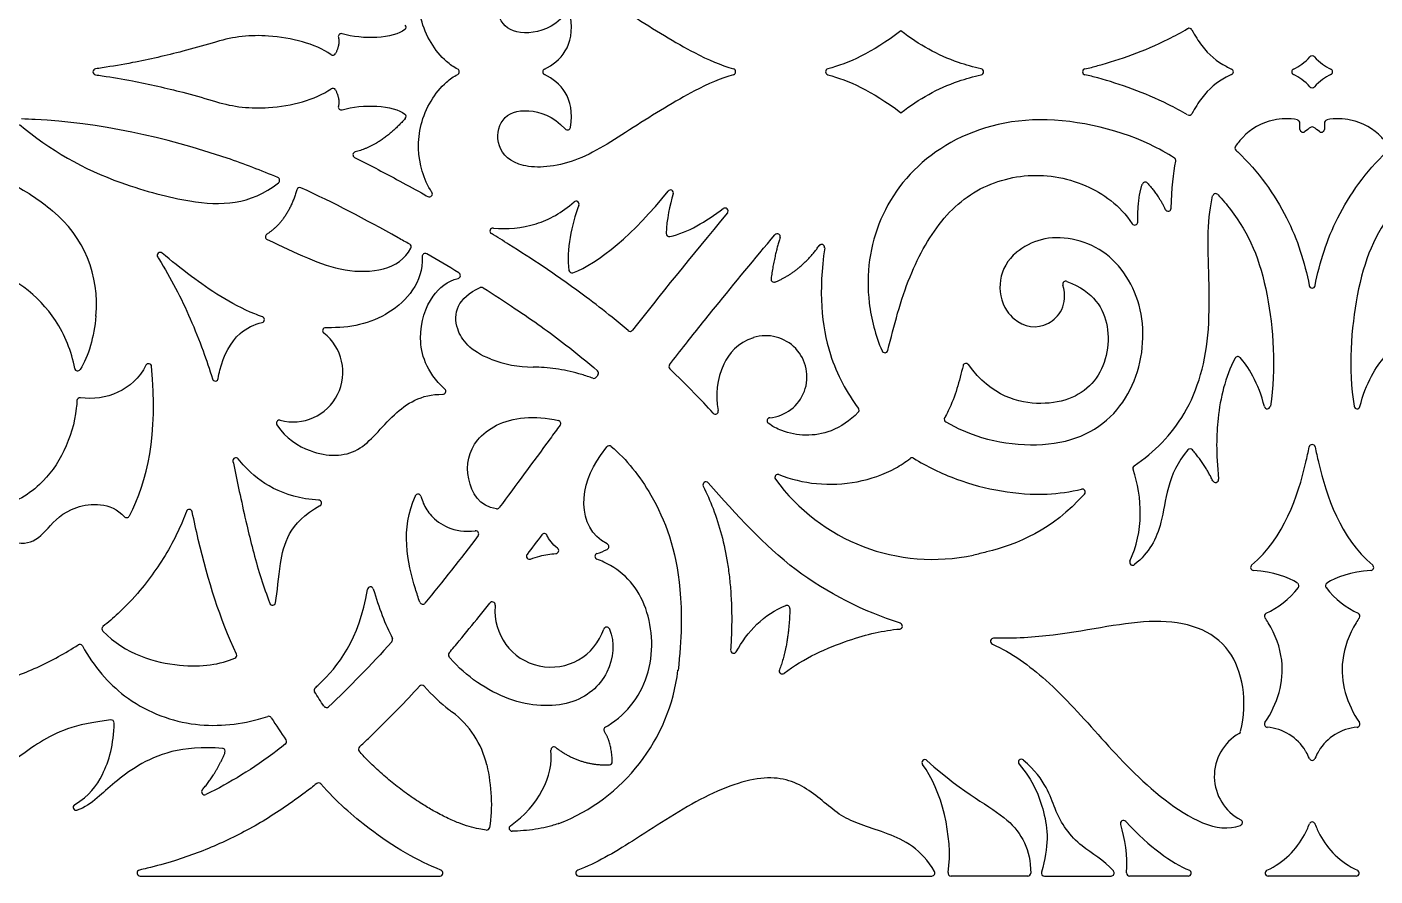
# Model space of a CAD drawing. Header units: millimetres. Extents: x -254 to 403, y -359 to 324.
# Drawn here: x -106 to 5.2, y -66.3 to 3.7 of the extents above; entities that cross this region are included whole.
import ezdxf

# ---------------------------------------------------------------- set-up
doc = ezdxf.new("R2010")
doc.units = ezdxf.units.MM
doc.header["$MEASUREMENT"] = 0
doc.layers.add('Layer 03', color=5, linetype='Continuous')

msp = doc.modelspace()

# ---------------------------------------------------------------- linework, layer by layer
at = {"layer": 'Layer 03'}
for p, q in [((-58.69, -31.64), (-58.16, -30.93)), ((-96.65, -66.31), (-71.92, -66.31)), ((-60.47, -66.31), (-31.36, -66.31)), ((-23.46, -66.31), (-29.77, -66.31)), ((-22.08, -66.31), (-16.58, -66.31)), ((-10.22, -66.31), (-15.05, -66.31)), ((0, -66.31), (-3.63, -66.31)), ((3.63, -66.31), (0, -66.31))]:
    msp.add_line(p, q, dxfattribs=at)
for centre, radius, start, end in [((-74.97, 3.69), 0.249, 309.0242, 41.8065), ((-10.14, 3.34), 0.249, 27.2069, 120.2212), ((-86.94, -8.78), 11.76, 85.7266, 106.902), ((-80.06, 2.9), 0.249, 72.7656, 193.1575), ((-80.76, 1.61), 0.249, 235.2795, 332.827), ((0, 1.06), 0.249, 42.8075, 137.1925), ((-100.29, 0), 0.249, 98.0399, 261.9601), ((-70.58, 0), 0.249, 298.4647, 61.5353), ((-63.2, 0), 0.249, 116.7258, 243.2742), ((-47.79, 0), 0.249, 286.3392, 73.6608), ((-39.87, 0), 0.249, 105.1375, 254.8625), ((-27.35, 0), 0.249, 283.0328, 76.9672), ((-18.68, 0), 0.249, 103.0943, 256.9057), ((-6.75, 0), 0.249, 293.951, 66.049), ((-1.44, 0), 0.249, 115.4975, 244.5025), ((1.44, 0), 0.249, 295.4975, 64.5025), ((-80.76, -1.61), 0.249, 27.173, 124.7205), ((0, -1.06), 0.249, 222.8075, 317.1925), ((-86.94, 8.78), 11.76, 253.098, 274.2734), ((-80.06, -2.9), 0.249, 166.8425, 287.2344), ((-89.28, 16.16), 26.83, 229.815, 250.4954), ((-74.97, -3.69), 0.249, 318.1935, 50.9758), ((-10.14, -3.34), 0.249, 239.7788, 332.7931), ((-1.26, -4.22), 0.249, 357.9129, 76.2955), ((1.26, -4.22), 0.249, 103.7045, 182.0871), ((-61.41, -4.54), 0.249, 223.1138, 351.1119), ((-0.76, -4.74), 0.249, 182.6189, 310.3845), ((0, -4.79), 0.249, 55.8984, 124.1016), ((0.76, -4.74), 0.249, 229.6155, 357.3811), ((-78.85, -6.84), 0.249, 103.304, 243.5286), ((-6.12, -6.28), 0.249, 143.546, 227.1877), ((-11.49, -7.32), 0.249, 348.7206, 57.313), ((-85.39, -8.95), 0.249, 308.3077, 67.1254), ((-83.49, -9.79), 0.249, 65.469, 164.1202), ((-72.8, -10.07), 0.249, 240.741, 33.835), ((-52.92, -9.99), 0.249, 342.5409, 141.6594), ((-13.77, -9.34), 0.249, 42.0839, 160.5115), ((-60.7, -10.91), 0.249, 339.0839, 132.0303), ((-7.96, -10.29), 0.249, 42.5133, 166.5052), ((-110.18, -19.14), 9.94, 354.2625, 50.5592), ((-48.41, -11.48), 0.249, 320.1485, 126.7755), ((-11.88, -11.24), 0.249, 204.708, 358.5926), ((-67.55, -13.13), 0.249, 83.2006, 238.6794), ((-53.02, -13.34), 0.249, 178.1801, 282.4724), ((-14.63, -12.39), 0.249, 213.3447, 0.6555), ((-86.07, -13.6), 0.249, 122.5797, 245.6154), ((-74.54, -14.43), 0.249, 332.1904, 60.5693), ((-44.11, -13.6), 0.249, 342.3469, 140.0113), ((-40.45, -14.48), 0.249, 351.8474, 144.397), ((-94.99, -15.14), 0.249, 50.0964, 212.1245), ((-73.14, -15.23), 0.249, 60.0752, 182.2189), ((-22.1, -17.74), 3.65, 128.914, 213.098), ((-70.49, -16.79), 0.249, 284.736, 58.9365), ((-61.04, -16.34), 0.249, 187.6553, 289.5488), ((-68.5, -18.02), 0.249, 57.8744, 114.1046), ((-44.37, -17.1), 0.249, 172.1242, 292.5289), ((-20.31, -17.51), 0.249, 68.974, 195.9848), ((0, -17.58), 0.249, 191.0259, 348.9741), ((-86.65, -20.42), 0.249, 284.3106, 70.8605), ((-81.35, -21.35), 0.249, 88.9941, 232.0152), ((-84.03, -24.77), 4.1, 254.8834, 52.0152), ((-56.24, -21.15), 0.249, 229.4608, 321.9667), ((-45.05, -25.15), 3.39, 275.4249, 107.5214), ((-35.24, -22.91), 0.249, 203.434, 344.8299), ((-101.8, -24.41), 0.249, 190.9052, 326.881), ((-95.95, -24.31), 0.249, 5.2242, 153.3796), ((-64.2, -14.52), 9.83, 248.9095, 269.7163), ((-52.79, -24.3), 0.249, 142.0251, 225.8968), ((-28.55, -24.29), 0.249, 36.4823, 166.6074), ((-6.13, -23.73), 0.249, 44.9421, 151.9859), ((-90.45, -25.25), 0.249, 196.9795, 351.7275), ((-59.23, -25.03), 0.249, 249.6006, 322.7518), ((-59.09, -24.84), 0.249, 322.7159, 49.2653), ((-71.69, -26.34), 0.249, 269.098, 46.9064), ((-101.61, -27.12), 0.249, 82.5173, 177.0165), ((-37.61, -27.9), 0.249, 316.4242, 37.2631), ((-3.7, -27.54), 0.249, 193.4824, 350.9644), ((3.7, -27.54), 0.249, 189.0356, 346.5176), ((-85.16, -28.97), 0.249, 74.8834, 212.8091), ((-62.21, -28.99), 0.249, 323.3595, 77.3233), ((-49.22, -27.97), 0.249, 222.812, 11.9448), ((-44.7, -28.77), 0.249, 95.4249, 232.8886), ((-30.09, -28.65), 0.249, 150.9948, 240.0091), ((-57.96, -31.08), 0.249, 50.1653, 143.4583), ((-10.06, -31.33), 0.249, 40.3295, 139.2005), ((0, -30.98), 0.249, 11.0992, 168.9008), ((-88.75, -32.07), 0.249, 37.8414, 192.1075), ((-33, -32.07), 0.249, 57.9609, 127.6514), ((-44.06, -33.44), 0.249, 68.5589, 215.8579), ((-14.54, -32.69), 0.249, 123.5984, 199.5514), ((-49.99, -34.06), 0.249, 41.6223, 206.3116), ((-31.3, -24.21), 15.99, 215.8579, 282.1479), ((-18.96, -34.65), 0.249, 318.1805, 103.974), ((-7.97, -33.61), 0.249, 205.383, 5.664), ((-81.94, -35.56), 0.249, 298.5472, 86.7926), ((-73.73, -35.06), 0.249, 15.3446, 155.9507), ((-97.76, -36.51), 0.249, 223.1371, 332.8651), ((-92.6, -36.33), 0.249, 12.1532, 159.5595), ((-67.23, -35.78), 0.249, 263.9444, 323.2901), ((-68.98, -38.09), 0.249, 322.824, 96.5149), ((-63.32, -38.32), 0.249, 23.1063, 143.3229), ((-64.54, -39.94), 0.249, 143.0461, 291.2918), ((-62.38, -39.47), 0.249, 274.1365, 53.2265), ((-58.9, -39.95), 0.249, 107.4325, 249.9388), ((-58.24, -39.15), 0.249, 296.5934, 62.5698), ((-14.8, -40.44), 0.249, 155.0946, 310.5253), ((-4.83, -40.87), 0.249, 130.9017, 265.0618), ((4.83, -40.87), 0.249, 274.9382, 49.0983), ((-1.34, -42.38), 0.249, 322.1454, 54.7369), ((1.34, -42.38), 0.249, 125.2631, 217.8546), ((-77.66, -42.71), 0.249, 16.2629, 170.8507), ((-85.72, -43.73), 0.249, 200.6021, 350.5017), ((-73.35, -43.65), 0.249, 199.2939, 320.4231), ((-67.62, -43.95), 0.249, 353.8543, 141.786), ((-62.78, -44.47), 4.61, 174.8062, 341.322), ((-62.78, -44.47), 4.61, 173.8543, 174.8062), ((-43.32, -44.24), 0.249, 358.5529, 110.5868), ((-34.04, -45.7), 0.249, 274.8584, 72.4738), ((-3.69, -44.87), 0.249, 114.5269, 215.6241), ((3.69, -44.87), 0.249, 324.3759, 65.4731), ((-99.55, -45.93), 0.249, 129.1229, 224.5195), ((-58.18, -46.03), 0.249, 22.7973, 161.322), ((-101.63, -47.45), 0.249, 28.8842, 123.1603), ((-76.08, -46.82), 0.249, 318.1674, 26.4536), ((-47.71, -47.69), 0.249, 175.9883, 330.8387), ((-26.27, -46.95), 0.249, 88.8664, 245.4531), ((-88.93, -48.12), 0.249, 293.4524, 24.7345), ((-70.98, -48.07), 0.249, 139.4893, 219.8955), ((-67.76, -47.45), 15.58, 291.1811, 353.0097), ((-43.7, -49.4), 0.249, 158.7897, 308.2785), ((-82.06, -50.99), 0.249, 131.7207, 212.5171), ((-73.42, -50.82), 0.249, 41.5587, 137.4881), ((-86.05, -53.38), 0.249, 32.3575, 108.8598), ((-81.28, -52.17), 0.249, 214.412, 313.0362), ((-75.49, -58.88), 7.62, 13.1199, 53.0446), ((-99.04, -53.68), 0.249, 358.8125, 96.21), ((-58.16, -54.24), 0.249, 119.6919, 214.9437), ((-6.14, -54.35), 0.249, 299.5927, 346.7202), ((-3.69, -53.8), 0.249, 146.4327, 265.6191), ((-4.02, -58.08), 4.05, 30.7762, 85.6191), ((4.02, -58.08), 4.05, 94.3809, 149.2238), ((3.69, -53.8), 0.249, 274.3809, 33.5673), ((-84.82, -55.23), 0.249, 308.3222, 35.0578), ((-4.02, -58.08), 4.05, 119.5927, 242.5066), ((-89.88, -56.03), 0.249, 337.2183, 85.0048), ((-78.4, -55.85), 0.249, 132.712, 222.2604), ((-62.52, -55.91), 0.249, 52.3588, 186.3249), ((-23.98, -56.92), 0.249, 48, 220.5796), ((0, -56.52), 0.249, 203.391, 336.609), ((-57.96, -56.89), 0.249, 271.8587, 2.385), ((-31.93, -56.96), 0.249, 47.9306, 216.9441), ((-81.94, -58.88), 0.249, 42.0178, 128.3239), ((-91.33, -59.36), 0.249, 138.1021, 295.4107), ((-101.92, -60.64), 0.249, 121.7195, 287.9712), ((-65.97, -62.36), 0.249, 124.6241, 271.3943), ((-15.56, -61.98), 0.249, 43.2003, 197.6835), ((-6, -61.9), 0.249, 290.895, 62.5066), ((0, -62.1), 0.249, 20.5902, 159.4098), ((-68.07, -62.27), 0.249, 262.7809, 351.1389), ((-96.65, -66.06), 0.249, 102.6795, 270), ((-71.92, -66.06), 0.249, 270, 68.853), ((-60.47, -66.06), 0.249, 110.6197, 270), ((-31.36, -66.06), 0.249, 270, 29.0132), ((-29.77, -66.06), 0.249, 172.2293, 270), ((-23.46, -66.06), 0.249, 270, 0.4734), ((-22.08, -66.06), 0.249, 163.6095, 270), ((-16.58, -66.06), 0.249, 270, 41.4806), ((-15.05, -66.06), 0.249, 175.1795, 270), ((-10.22, -66.06), 0.249, 270, 67.0795), ((-3.63, -66.06), 0.249, 115.0285, 270), ((3.63, -66.06), 0.249, 270, 64.9715)]:
    msp.add_arc(centre, radius, start, end, dxfattribs=at)
for points, knots in [([(-70.46, 0.22), (-70.79, 0.39), (-72.11, 1.3), (-73.91, 4.31), (-73.67, 7.81), (-72.94, 9.41), (-72.59, 9.94)], [1305.251049, 1305.251049, 1305.251049, 1305.251049, 1306.666025, 1311.38008, 1316.094135, 1318.770805, 1318.770805, 1318.770805, 1318.770805]), ([(-61.59, 4.71), (-62.62, 3.61), (-64.91, 2.91), (-67.02, 3.69), (-67.4, 6.2), (-65.51, 8.09), (-60.82, 7.76), (-56.09, 4.63), (-51.22, 1.59), (-48.77, 0.55), (-47.72, 0.24)], [918.2689, 918.2689, 918.2689, 918.2689, 922.522601, 927.232541, 931.942482, 936.652423, 941.362364, 946.072304, 950.782245, 954.188106, 954.188106, 954.188106, 954.188106]), ([(-27.29, 0.24), (-27.94, 0.39), (-30.47, 1.11), (-32.37, 2.2), (-33.91, 3.37)], [237.801728, 237.801728, 237.801728, 237.801728, 240.095035, 247.073151, 247.073151, 247.073151, 247.073151]), ([(-18.74, 0.24), (-18.38, 0.32), (-16.19, 0.88), (-13.34, 1.89), (-10.8, 3.25), (-10.27, 3.56)], [388.142065, 388.142065, 388.142065, 388.142065, 389.481499, 396.459614, 398.322793, 398.322793, 398.322793, 398.322793]), ([(-9.92, 3.46), (-9.66, 2.96), (-8.82, 1.65), (-7.71, 0.74), (-6.8, 0.3), (-6.65, 0.23)], [398.728645, 398.728645, 398.728645, 398.728645, 400.485666, 404.226794, 404.984611, 404.984611, 404.984611, 404.984611]), ([(-90.36, 2.47), (-90.47, 2.44), (-91.39, 2.16), (-93.68, 1.52), (-96.71, 0.84), (-99.12, 0.42), (-100.14, 0.27), (-100.33, 0.25)], [1350.634242, 1350.634242, 1350.634242, 1350.634242, 1350.996735, 1353.522105, 1357.801828, 1360.331064, 1360.901359, 1360.901359, 1360.901359, 1360.901359]), ([(-100.33, -0.25), (-100.14, -0.27), (-99.12, -0.42), (-96.71, -0.84), (-93.68, -1.52), (-91.39, -2.16), (-90.47, -2.44), (-90.36, -2.47)], [1361.616596, 1361.616596, 1361.616596, 1361.616596, 1362.18689, 1364.716127, 1368.99585, 1371.52122, 1371.883713, 1371.883713, 1371.883713, 1371.883713]), ([(-72.59, -9.94), (-72.94, -9.41), (-73.67, -7.81), (-73.91, -4.31), (-72.11, -1.3), (-70.79, -0.39), (-70.46, -0.22)], [1403.74715, 1403.74715, 1403.74715, 1403.74715, 1406.42382, 1411.137875, 1415.85193, 1417.266906, 1417.266906, 1417.266906, 1417.266906]), ([(-47.72, -0.24), (-48.77, -0.55), (-51.22, -1.59), (-56.09, -4.63), (-60.82, -7.76), (-65.51, -8.09), (-67.4, -6.2), (-67.02, -3.69), (-64.91, -2.91), (-62.62, -3.61), (-61.59, -4.71)], [872.245176, 872.245176, 872.245176, 872.245176, 875.651038, 880.360978, 885.070919, 889.78086, 894.4908, 899.200741, 903.910681, 908.164382, 908.164382, 908.164382, 908.164382]), ([(-33.91, -3.37), (-32.37, -2.2), (-30.47, -1.11), (-27.94, -0.39), (-27.29, -0.24)], [227.85864, 227.85864, 227.85864, 227.85864, 234.836756, 237.130063, 237.130063, 237.130063, 237.130063]), ([(-10.27, -3.56), (-10.8, -3.25), (-13.34, -1.89), (-16.19, -0.88), (-18.38, -0.32), (-18.74, -0.24)], [377.290207, 377.290207, 377.290207, 377.290207, 379.153386, 386.131501, 387.470936, 387.470936, 387.470936, 387.470936]), ([(-6.65, -0.23), (-6.8, -0.3), (-7.71, -0.74), (-8.82, -1.65), (-9.66, -2.96), (-9.92, -3.46)], [370.628389, 370.628389, 370.628389, 370.628389, 371.386207, 375.127335, 376.884356, 376.884356, 376.884356, 376.884356]), ([(-85.3, -8.72), (-86.65, -8.15), (-92.88, -5.75), (-100.58, -4.1), (-106.05, -3.9), (-106.43, -3.89)], [446.511938, 446.511938, 446.511938, 446.511938, 450.497751, 464.421351, 465.451153, 465.451153, 465.451153, 465.451153]), ([(-11.35, -7.11), (-11.98, -6.71), (-15.38, -4.81), (-23.52, -3.07), (-31.63, -6.16), (-36.16, -11.95), (-36.99, -17.97), (-36.02, -21.74), (-35.47, -23.01)], [799.024245, 799.024245, 799.024245, 799.024245, 800.807845, 808.061565, 815.315286, 822.569006, 829.822726, 833.857492, 833.857492, 833.857492, 833.857492]), ([(-1.2, -3.97), (-1.92, -3.8), (-3.83, -3.97), (-5.25, -4.81), (-6.13, -5.87), (-6.32, -6.13)], [645.054084, 645.054084, 645.054084, 645.054084, 648.607462, 655.255675, 657.167025, 657.167025, 657.167025, 657.167025]), ([(6.32, -6.13), (6.13, -5.87), (5.25, -4.81), (3.83, -3.97), (1.92, -3.8), (1.2, -3.97)], [686.350432, 686.350432, 686.350432, 686.350432, 688.261783, 694.909995, 698.463373, 698.463373, 698.463373, 698.463373]), ([(-6.29, -6.46), (-6.24, -6.51), (-4.48, -8.15), (-1.79, -11.96), (-0.63, -15.67), (-0.24, -17.63)], [657.531981, 657.531981, 657.531981, 657.531981, 657.740435, 664.71855, 671.414139, 671.414139, 671.414139, 671.414139]), ([(0.24, -17.63), (0.63, -15.67), (1.79, -11.96), (4.48, -8.15), (6.24, -6.51), (6.29, -6.46)], [672.103318, 672.103318, 672.103318, 672.103318, 678.798904, 685.777023, 685.985476, 685.985476, 685.985476, 685.985476]), ([(-110.71, -7.72), (-109.58, -8.1), (-107.01, -9.19), (-104.94, -10.57), (-103.87, -11.46)], [484.202149, 484.202149, 484.202149, 484.202149, 486.216412, 489.026177, 489.026177, 489.026177, 489.026177]), ([(-78.96, -7.07), (-77.8, -7.65), (-75.95, -8.61), (-73.95, -9.71), (-73.09, -10.19), (-72.92, -10.29)], [1396.20041, 1396.20041, 1396.20041, 1396.20041, 1400.122485, 1402.468732, 1403.079151, 1403.079151, 1403.079151, 1403.079151]), ([(-35, -22.98), (-34.72, -21.96), (-33.93, -18.65), (-32.08, -14.05), (-28.71, -9.93), (-23.78, -8.17), (-18.88, -8.89), (-15.85, -10.99), (-14.84, -12.53)], [834.474448, 834.474448, 834.474448, 834.474448, 837.059881, 842.58976, 848.119639, 853.649518, 859.179397, 863.89508, 863.89508, 863.89508, 863.89508]), ([(-98.24, -9.13), (-96.14, -9.87), (-91.58, -11.1), (-87.59, -11), (-85.24, -9.15)], [475.788117, 475.788117, 475.788117, 475.788117, 481.781778, 490.633088, 490.633088, 490.633088, 490.633088]), ([(-74.41, -14.22), (-74.74, -14.04), (-77.78, -12.33), (-80.69, -10.79), (-83.39, -9.56)], [291.67073, 291.67073, 291.67073, 291.67073, 292.617495, 300.667806, 300.667806, 300.667806, 300.667806]), ([(-67.52, -12.88), (-66.39, -13.01), (-64.08, -12.81), (-61.86, -11.62), (-60.87, -10.73)], [432.102166, 432.102166, 432.102166, 432.102166, 435.966635, 439.480161, 439.480161, 439.480161, 439.480161]), ([(-14.68, -32.48), (-13.01, -31.38), (-9.99, -28.28), (-8.1, -21.58), (-8.78, -13.79), (-8.4, -11.05), (-8.21, -10.23)], [973.851748, 973.851748, 973.851748, 973.851748, 979.774396, 986.422609, 993.070822, 996.677593, 996.677593, 996.677593, 996.677593]), ([(-7.78, -10.12), (-7.4, -10.53), (-5.38, -12.95), (-3.51, -17.21), (-2.96, -24.48), (-3.45, -27.58)], [997.21861, 997.21861, 997.21861, 997.21861, 998.723711, 1005.977432, 1012.287366, 1012.287366, 1012.287366, 1012.287366]), ([(7.78, -10.12), (7.4, -10.53), (5.38, -12.95), (3.51, -17.21), (2.96, -24.48), (3.45, -27.58)], [997.21861, 997.21861, 997.21861, 997.21861, 998.723711, 1005.977431, 1012.287366, 1012.287366, 1012.287366, 1012.287366]), ([(-63.39, -16.08), (-64.33, -15.45), (-65.75, -14.53), (-67.2, -13.63), (-67.68, -13.34)], [481.9842, 481.9842, 481.9842, 481.9842, 485.385921, 487.09639, 487.09639, 487.09639, 487.09639]), ([(-86.17, -13.83), (-83.79, -14.91), (-79.89, -17.04), (-75.26, -16.33), (-74.32, -14.55)], [306.464644, 306.464644, 306.464644, 306.464644, 313.379769, 320.441568, 320.441568, 320.441568, 320.441568]), ([(-52.99, -24.15), (-52.55, -23.59), (-51.3, -21.99), (-48.43, -18.4), (-45.96, -15.41), (-44.31, -13.44)], [757.115216, 757.115216, 757.115216, 757.115216, 759.25473, 763.212605, 770.957559, 770.957559, 770.957559, 770.957559]), ([(-30.21, -28.87), (-29.29, -29.4), (-25.82, -30.9), (-18.79, -31.03), (-14.17, -26.16), (-13.52, -19.34), (-16.86, -14.15), (-21.68, -13.27), (-23.79, -14.41), (-24.4, -14.9)], [1014.573491, 1014.573491, 1014.573491, 1014.573491, 1017.47733, 1024.73105, 1031.98477, 1039.23849, 1046.49221, 1053.74593, 1057.22022, 1057.22022, 1057.22022, 1057.22022]), ([(-95.2, -15.27), (-95.17, -15.32), (-94.65, -16.16), (-93.69, -17.83), (-92.48, -20.37), (-91.48, -22.87), (-90.92, -24.54), (-90.68, -25.32)], [361.577135, 361.577135, 361.577135, 361.577135, 361.758357, 364.556487, 367.374301, 370.216857, 372.671682, 372.671682, 372.671682, 372.671682]), ([(-86.57, -20.19), (-86.78, -20.12), (-88.98, -19.3), (-92.12, -17.17), (-94.07, -15.58), (-94.83, -14.95)], [350.600797, 350.600797, 350.600797, 350.600797, 351.226227, 357.116177, 360.870154, 360.870154, 360.870154, 360.870154]), ([(-73.39, -15.24), (-73.3, -17.38), (-76.14, -20.53), (-79.37, -21.13), (-81.31, -21.1), (-81.35, -21.1)], [445.294019, 445.294019, 445.294019, 445.294019, 450.796076, 456.686026, 456.813011, 456.813011, 456.813011, 456.813011]), ([(-40.2, -14.51), (-40.72, -18.11), (-40.32, -22.91), (-38.39, -26.46), (-37.41, -27.75)], [781.326392, 781.326392, 781.326392, 781.326392, 787.337766, 791.59915, 791.59915, 791.59915, 791.59915]), ([(-102.04, -24.45), (-102.31, -23.05), (-103.8, -19.29), (-107.32, -16.69), (-109.98, -15.9), (-110.12, -15.86)], [461.24267, 461.24267, 461.24267, 461.24267, 466.013133, 474.485937, 474.952103, 474.952103, 474.952103, 474.952103]), ([(-56.4, -21.34), (-56.84, -20.97), (-57.97, -20.02), (-60.28, -18.23), (-62.2, -16.88), (-63.39, -16.08)], [473.194961, 473.194961, 473.194961, 473.194961, 474.919988, 477.649581, 481.9842, 481.9842, 481.9842, 481.9842]), ([(-71.52, -26.16), (-73.11, -24.68), (-73.93, -21.67), (-72.77, -18.41), (-71.31, -17.26), (-70.43, -17.03)], [488.084871, 488.084871, 488.084871, 488.084871, 492.022637, 496.390084, 499.953115, 499.953115, 499.953115, 499.953115]), ([(-20.22, -17.28), (-18, -18.14), (-16.27, -20.97), (-17.43, -26.01), (-21.89, -27.96), (-26.41, -26.77), (-28.35, -24.14)], [983.281434, 983.281434, 983.281434, 983.281434, 989.296039, 995.738497, 1002.180954, 1008.289307, 1008.289307, 1008.289307, 1008.289307]), ([(-25.16, -19.73), (-24.99, -19.98), (-24.04, -20.99), (-21.75, -21.42), (-20.09, -19.2), (-20.55, -17.58)], [1062.603974, 1062.603974, 1062.603974, 1062.603974, 1063.739934, 1068.109157, 1072.100443, 1072.100443, 1072.100443, 1072.100443]), ([(-67.73, -23.69), (-69.43, -23.03), (-71.17, -20.86), (-70.48, -18.63), (-68.6, -17.79)], [335.071481, 335.071481, 335.071481, 335.071481, 339.428621, 345.481465, 345.481465, 345.481465, 345.481465]), ([(-65.71, -19.53), (-64.27, -20.49), (-61.89, -22.19), (-59.77, -23.93), (-58.93, -24.65)], [348.384962, 348.384962, 348.384962, 348.384962, 352.782704, 355.884146, 355.884146, 355.884146, 355.884146]), ([(-90.2, -25.28), (-90.17, -25.05), (-89.89, -23.61), (-88.83, -21.56), (-87.25, -20.83), (-86.59, -20.67)], [340.695181, 340.695181, 340.695181, 340.695181, 341.645768, 346.688637, 349.961352, 349.961352, 349.961352, 349.961352]), ([(-46.07, -21.92), (-47.41, -22.34), (-49.02, -24.41), (-49.24, -26.65), (-48.97, -27.92)], [814.499117, 814.499117, 814.499117, 814.499117, 819.430496, 826.27623, 826.27623, 826.27623, 826.27623]), ([(-59.32, -25.27), (-59.39, -25.24), (-59.77, -25.1), (-60.47, -24.88), (-61.42, -24.65), (-62.37, -24.48), (-63.31, -24.37), (-63.94, -24.35), (-64.24, -24.35)], [326.431317, 326.431317, 326.431317, 326.431317, 326.6516, 327.650565, 328.633153, 329.601004, 330.556562, 331.48739, 331.48739, 331.48739, 331.48739]), ([(-28.79, -24.23), (-29.09, -25.49), (-29.48, -26.96), (-30.2, -28.34), (-30.3, -28.53)], [1008.857086, 1008.857086, 1008.857086, 1008.857086, 1013.442395, 1014.185093, 1014.185093, 1014.185093, 1014.185093]), ([(-6.35, -23.62), (-7.2, -25.21), (-7.86, -28.15), (-7.94, -31.37), (-7.72, -33.59)], [937.742752, 937.742752, 937.742752, 937.742752, 943.997076, 948.937803, 948.937803, 948.937803, 948.937803]), ([(-49.4, -28.14), (-49.91, -27.58), (-51.08, -26.34), (-52.29, -25.14), (-52.97, -24.48)], [751.618304, 751.618304, 751.618304, 751.618304, 753.900532, 756.749256, 756.749256, 756.749256, 756.749256]), ([(-85.37, -29.11), (-84.63, -30.25), (-82.13, -31.78), (-78.44, -31.73), (-76.07, -28.25), (-73.48, -26.56), (-71.7, -26.59)], [469.318261, 469.318261, 469.318261, 469.318261, 472.800572, 477.892655, 482.984738, 487.483568, 487.483568, 487.483568, 487.483568]), ([(-101.86, -27.11), (-101.87, -27.32), (-102.09, -30.01), (-104.12, -34.06), (-107.23, -35.64), (-108.52, -35.99)], [483.700255, 483.700255, 483.700255, 483.700255, 484.402101, 492.874905, 498.508506, 498.508506, 498.508506, 498.508506]), ([(-67.26, -36.02), (-68.67, -35.87), (-70, -33.48), (-69.35, -30.16), (-66.08, -28.31), (-63.13, -28.53), (-62.15, -28.75)], [296.814727, 296.814727, 296.814727, 296.814727, 303.573616, 310.557293, 317.540971, 320.939387, 320.939387, 320.939387, 320.939387]), ([(-37.43, -28.07), (-38.11, -28.78), (-40.2, -30.15), (-42.98, -30.04), (-44.52, -29.23), (-44.86, -28.97)], [791.951876, 791.951876, 791.951876, 791.951876, 795.159901, 800.689782, 802.488865, 802.488865, 802.488865, 802.488865]), ([(-62.01, -29.14), (-62.29, -29.51), (-64.03, -31.87), (-65.68, -34.11), (-67.03, -35.92)], [321.436648, 321.436648, 321.436648, 321.436648, 322.37285, 327.400707, 327.400707, 327.400707, 327.400707]), ([(-57.8, -30.88), (-56.53, -31.95), (-54.01, -35.17), (-51.93, -40.69), (-51.98, -46.75), (-52.29, -49.35)], [1190.515739, 1190.515739, 1190.515739, 1190.515739, 1195.775377, 1202.759055, 1206.697404, 1206.697404, 1206.697404, 1206.697404]), ([(-4.99, -40.68), (-2.3, -38.35), (-1.01, -34.52), (-0.33, -31.34), (-0.24, -30.93)], [841.251637, 841.251637, 841.251637, 841.251637, 847.847621, 848.858384, 848.858384, 848.858384, 848.858384]), ([(0.24, -30.93), (0.33, -31.34), (1.01, -34.52), (2.3, -38.35), (4.99, -40.68)], [849.546923, 849.546923, 849.546923, 849.546923, 850.557684, 857.153669, 857.153669, 857.153669, 857.153669]), ([(-88.99, -32.12), (-88.95, -32.31), (-88.76, -33.22), (-88.39, -34.97), (-87.9, -37.21), (-87.36, -39.44), (-86.77, -41.51), (-86.27, -42.97), (-85.99, -43.73), (-85.96, -43.82)], [289.461863, 289.461863, 289.461863, 289.461863, 290.034289, 292.278298, 294.833276, 296.950503, 299.182879, 301.310876, 301.607654, 301.607654, 301.607654, 301.607654]), ([(-81.92, -35.31), (-84.95, -35.14), (-87.12, -33.61), (-88.39, -32.13), (-88.55, -31.92)], [312.498933, 312.498933, 312.498933, 312.498933, 317.038464, 317.791915, 317.791915, 317.791915, 317.791915]), ([(-43.97, -33.2), (-43.02, -33.58), (-39.87, -34.37), (-35.78, -33.66), (-33.53, -32.17), (-33.15, -31.87)], [616.376107, 616.376107, 616.376107, 616.376107, 620.027976, 627.281697, 628.871616, 628.871616, 628.871616, 628.871616]), ([(-32.87, -31.86), (-31.77, -32.54), (-28.36, -34.2), (-23.22, -35.11), (-19.93, -34.63), (-19.02, -34.4)], [629.175698, 629.175698, 629.175698, 629.175698, 632.680868, 639.329082, 642.025154, 642.025154, 642.025154, 642.025154]), ([(-10.25, -31.16), (-11.99, -33.19), (-12.08, -37.28), (-13.46, -39.63), (-14.64, -40.63)], [953.471784, 953.471784, 953.471784, 953.471784, 959.609206, 964.735358, 964.735358, 964.735358, 964.735358]), ([(-50.21, -34.17), (-49.91, -34.77), (-49.34, -36.08), (-48.66, -38.21), (-48.25, -40.16), (-48.03, -41.82), (-47.87, -43.65), (-47.85, -45.61), (-47.92, -47.12), (-47.96, -47.67)], [454.995446, 454.995446, 454.995446, 454.995446, 457.018511, 459.28681, 461.71787, 463.004606, 464.348079, 467.251212, 468.900518, 468.900518, 468.900518, 468.900518]), ([(-33.96, -45.46), (-36.97, -44.51), (-43.09, -41.44), (-47.45, -36.54), (-49.8, -33.9)], [431.490066, 431.490066, 431.490066, 431.490066, 442.696397, 454.276853, 454.276853, 454.276853, 454.276853]), ([(-108.7, -36.23), (-108.71, -37.06), (-108.1, -38.59), (-105.74, -39.16), (-104.31, -37.74), (-102.51, -35.65), (-99.09, -35.44), (-97.94, -36.68)], [498.831517, 498.831517, 498.831517, 498.831517, 501.255539, 504.548405, 507.841271, 511.134137, 514.21629, 514.21629, 514.21629, 514.21629]), ([(-73.59, -43.73), (-73.71, -43.38), (-74.52, -40.88), (-75.19, -37.74), (-73.95, -34.96)], [294.258214, 294.258214, 294.258214, 294.258214, 295.159537, 300.326534, 300.326534, 300.326534, 300.326534]), ([(-73.49, -35), (-73.43, -35.21), (-73.22, -35.82), (-72.47, -37), (-70.82, -38.05), (-69, -37.85)], [280.727723, 280.727723, 280.727723, 280.727723, 281.513785, 283.37435, 287.583428, 287.583428, 287.583428, 287.583428]), ([(-18.78, -34.81), (-21.48, -37.83), (-24.71, -39.09), (-27.58, -39.77), (-27.93, -39.85)], [642.661298, 642.661298, 642.661298, 642.661298, 651.81824, 653.13571, 653.13571, 653.13571, 653.13571]), ([(-92.83, -36.25), (-92.94, -36.52), (-93.33, -37.52), (-94.13, -39.15), (-95.31, -41.05), (-96.73, -42.9), (-98.21, -44.46), (-99.28, -45.39), (-99.71, -45.74)], [323.551354, 323.551354, 323.551354, 323.551354, 324.44577, 326.771648, 329.006329, 331.178757, 333.804438, 335.461222, 335.461222, 335.461222, 335.461222]), ([(-88.71, -48.01), (-90.06, -45.07), (-91.23, -41.41), (-92.19, -37.05), (-92.36, -36.28)], [346.99275, 346.99275, 346.99275, 346.99275, 354.553646, 356.147743, 356.147743, 356.147743, 356.147743]), ([(-85.48, -43.77), (-85.32, -42.81), (-85.15, -40.34), (-84.4, -37.18), (-81.82, -35.77)], [302.261714, 302.261714, 302.261714, 302.261714, 306.411361, 311.852091, 311.852091, 311.852091, 311.852091]), ([(-64.45, -40.17), (-64.19, -40.07), (-63.5, -39.86), (-62.8, -39.76), (-62.36, -39.72)], [89.96143, 89.96143, 89.96143, 89.96143, 91.010703, 92.782093, 92.782093, 92.782093, 92.782093]), ([(-58.29, -54.03), (-58.22, -53.99), (-56.47, -52.95), (-54.08, -49.69), (-54.59, -43.5), (-57.02, -40.99), (-58.79, -40.26), (-58.98, -40.19)], [1154.350776, 1154.350776, 1154.350776, 1154.350776, 1154.633296, 1161.984075, 1169.334854, 1176.685633, 1177.561105, 1177.561105, 1177.561105, 1177.561105]), ([(-82.22, -50.8), (-82.12, -50.71), (-80.45, -49.18), (-78.58, -46.82), (-77.91, -42.67)], [242.82787, 242.82787, 242.82787, 242.82787, 243.267654, 249.763061, 249.763061, 249.763061, 249.763061]), ([(-71.17, -47.91), (-70.89, -47.58), (-70.05, -46.58), (-68.93, -45.21), (-68.1, -44.17), (-67.81, -43.8)], [460.747766, 460.747766, 460.747766, 460.747766, 462.057944, 464.65887, 466.075366, 466.075366, 466.075366, 466.075366]), ([(-5.9, -54.4), (-5.29, -51.84), (-6.23, -46.52), (-12.72, -44.64), (-19.57, -46.4), (-24.56, -46.74), (-26.27, -46.7)], [603.05061, 603.05061, 603.05061, 603.05061, 615.040522, 628.964123, 642.887723, 649.718602, 649.718602, 649.718602, 649.718602]), ([(-3.9, -53.66), (-2.85, -52.09), (-1.98, -49.32), (-3.08, -46.22), (-3.8, -45.15), (-3.9, -45.01)], [888.127503, 888.127503, 888.127503, 888.127503, 893.794901, 897.079476, 897.568621, 897.568621, 897.568621, 897.568621]), ([(3.9, -45.01), (3.8, -45.15), (3.08, -46.22), (1.98, -49.32), (2.85, -52.09), (3.9, -53.66)], [866.850422, 866.850422, 866.850422, 866.850422, 867.339567, 870.624141, 876.29154, 876.29154, 876.29154, 876.29154]), ([(-99.73, -46.11), (-97.86, -48.02), (-93.19, -49.36), (-90.02, -48.86), (-88.83, -48.34)], [335.877468, 335.877468, 335.877468, 335.877468, 341.448991, 346.594456, 346.594456, 346.594456, 346.594456]), ([(-57.95, -45.93), (-57.95, -45.94), (-57.49, -47.02), (-57.68, -49.71), (-60.87, -52.52), (-66.26, -52.24), (-69.82, -49.82), (-71.14, -48.27), (-71.17, -48.23)], [438.006779, 438.006779, 438.006779, 438.006779, 438.030167, 443.587946, 449.145724, 454.703502, 460.26128, 460.396928, 460.396928, 460.396928, 460.396928]), ([(-43.55, -49.59), (-41.96, -48.34), (-38.1, -46.68), (-35.36, -46.06), (-34.01, -45.94)], [481.716791, 481.716791, 481.716791, 481.716791, 487.356676, 492.565754, 492.565754, 492.565754, 492.565754]), ([(-128.8, -52.03), (-128.3, -51.93), (-127.3, -51.75), (-125.77, -51.57), (-124.36, -51.46), (-123.19, -51.42), (-121.98, -51.4), (-120.46, -51.42), (-118.61, -51.46), (-116.69, -51.47), (-115.16, -51.43), (-113.8, -51.35), (-111.78, -51.14), (-108.8, -50.54), (-105.72, -49.42), (-103.4, -48.25), (-102.29, -47.59), (-101.76, -47.24)], [1871.350312, 1871.350312, 1871.350312, 1871.350312, 1872.889822, 1874.414356, 1875.971649, 1877.150558, 1877.954652, 1879.609395, 1881.727891, 1883.525117, 1885.394132, 1886.357493, 1887.601756, 1891.528758, 1895.468034, 1897.446275, 1899.352769, 1899.352769, 1899.352769, 1899.352769]), ([(-101.41, -47.33), (-100.45, -49.07), (-97.83, -52.07), (-92.46, -54.22), (-88.33, -53.82), (-86.38, -53.23), (-86.13, -53.14)], [1899.764127, 1899.764127, 1899.764127, 1899.764127, 1905.567504, 1912.678549, 1919.789595, 1920.841281, 1920.841281, 1920.841281, 1920.841281]), ([(-26.37, -47.18), (-24.79, -47.9), (-21.65, -50.13), (-17.44, -54.92), (-12.75, -60.01), (-7.87, -62.88), (-5.91, -62.13)], [567.90765, 567.90765, 567.90765, 567.90765, 573.788458, 580.556321, 587.324183, 593.551241, 593.551241, 593.551241, 593.551241]), ([(-78.57, -55.66), (-78.32, -55.43), (-77.24, -54.42), (-75.57, -52.76), (-74.19, -51.29), (-73.6, -50.65)], [391.497405, 391.497405, 391.497405, 391.497405, 392.530139, 395.969561, 398.589298, 398.589298, 398.589298, 398.589298]), ([(-73.23, -50.65), (-72.55, -51.42), (-71.77, -52.14), (-71, -52.73), (-70.91, -52.79)], [399.007868, 399.007868, 399.007868, 399.007868, 401.037288, 401.306765, 401.306765, 401.306765, 401.306765]), ([(-99.06, -53.44), (-102.11, -53.77), (-105.12, -55.2), (-108.07, -57.61), (-109.33, -59.04), (-110.48, -59.38)], [1822.670563, 1822.670563, 1822.670563, 1822.670563, 1827.628242, 1832.73478, 1836.502613, 1836.502613, 1836.502613, 1836.502613]), ([(-102.05, -60.43), (-100.83, -59.68), (-99.51, -57.94), (-98.82, -55.44), (-98.79, -53.69)], [1813.879432, 1813.879432, 1813.879432, 1813.879432, 1817.676677, 1822.245586, 1822.245586, 1822.245586, 1822.245586]), ([(-89.85, -55.79), (-93.24, -55.49), (-97.4, -57.17), (-99.88, -59.7), (-101.23, -60.68), (-101.84, -60.88)], [1799.744159, 1799.744159, 1799.744159, 1799.744159, 1804.779016, 1809.977651, 1813.154022, 1813.154022, 1813.154022, 1813.154022]), ([(-84.67, -55.42), (-84.89, -55.6), (-87.11, -57.32), (-89.25, -58.64), (-91.22, -59.58)], [1786.604115, 1786.604115, 1786.604115, 1786.604115, 1787.454507, 1794.977727, 1794.977727, 1794.977727, 1794.977727]), ([(-68.1, -62.52), (-68.31, -62.5), (-68.78, -62.42), (-69.55, -62.23), (-70.26, -61.99), (-70.87, -61.73), (-71.39, -61.49), (-71.92, -61.22), (-72.61, -60.85), (-73.5, -60.31), (-74.59, -59.58), (-75.74, -58.72), (-76.85, -57.77), (-77.8, -56.86), (-78.37, -56.26), (-78.59, -56.01)], [378.498981, 378.498981, 378.498981, 378.498981, 379.121154, 379.942911, 380.864398, 381.387525, 381.955851, 382.562381, 383.201049, 384.295614, 385.707737, 387.150991, 388.605198, 390.115603, 391.106677, 391.106677, 391.106677, 391.106677]), ([(-0.23, -56.62), (-0.31, -56.43), (-0.41, -56.23), (-0.52, -56.04), (-0.54, -56.01)], [882.500158, 882.500158, 882.500158, 882.500158, 883.563085, 883.716909, 883.716909, 883.716909, 883.716909]), ([(0.54, -56.01), (0.52, -56.04), (0.41, -56.23), (0.31, -56.43), (0.23, -56.62)], [880.702134, 880.702134, 880.702134, 880.702134, 880.855958, 881.918885, 881.918885, 881.918885, 881.918885]), ([(-31.77, -56.78), (-28.59, -59.64), (-24.72, -61.26), (-23.23, -64.14), (-23.21, -66.06)], [-1062.198406, -1062.198406, -1062.198406, -1062.198406, -1054.907548, -1048.374195, -1048.374195, -1048.374195, -1048.374195]), ([(-24.17, -57.08), (-23.03, -58.42), (-21.88, -61.18), (-21.69, -63.83), (-22.32, -65.99)], [-1097.430727, -1097.430727, -1097.430727, -1097.430727, -1092.531449, -1087.126344, -1087.126344, -1087.126344, -1087.126344]), ([(-16.39, -65.89), (-17.19, -64.99), (-19.42, -63.8), (-21.29, -61.18), (-21.89, -58.47), (-23.82, -56.74)], [-1080.560952, -1080.560952, -1080.560952, -1080.560952, -1076.496422, -1071.298801, -1067.01527, -1067.01527, -1067.01527, -1067.01527]), ([(-82.09, -58.68), (-82.4, -58.93), (-83.83, -60.03), (-85.87, -61.43), (-88.27, -62.78), (-90.08, -63.65), (-91.93, -64.42), (-93.92, -65.1), (-95.52, -65.54), (-96.49, -65.77), (-96.71, -65.81)], [650.639643, 650.639643, 650.639643, 650.639643, 651.82944, 656.059111, 658.102553, 660.116557, 662.115209, 664.112066, 666.46485, 667.11442, 667.11442, 667.11442, 667.11442]), ([(-71.83, -65.83), (-71.84, -65.82), (-73.69, -65.1), (-77.28, -63.03), (-80.45, -60.16), (-81.75, -58.71)], [693.366161, 693.366161, 693.366161, 693.366161, 693.417544, 701.288323, 706.861293, 706.861293, 706.861293, 706.861293]), ([(-31.14, -65.94), (-32.18, -64.07), (-35.49, -62.48), (-38.77, -61.75), (-41.34, -59.03), (-44.84, -57.67), (-50.42, -59.68), (-55.96, -63.44), (-59.04, -65.25), (-60.56, -65.82)], [833.97339, 833.97339, 833.97339, 833.97339, 840.606059, 848.476837, 856.347616, 864.218395, 872.089174, 879.959953, 886.811939, 886.811939, 886.811939, 886.811939]), ([(-62.13, -61.98), (-62.15, -61.98), (-62.34, -62.05), (-62.82, -62.2), (-63.6, -62.39), (-64.54, -62.53), (-65.34, -62.59), (-65.81, -62.61), (-65.96, -62.61)], [1223.576002, 1223.576002, 1223.576002, 1223.576002, 1223.636605, 1224.185117, 1225.092746, 1226.054425, 1227.050022, 1227.491305, 1227.491305, 1227.491305, 1227.491305]), ([(-3.74, -65.83), (-2.31, -65.17), (-1.04, -63.86), (-0.35, -62.32), (-0.23, -62.01)], [69.499677, 69.499677, 69.499677, 69.499677, 74.673537, 75.935597, 75.935597, 75.935597, 75.935597]), ([(0.23, -62.01), (0.35, -62.32), (1.04, -63.86), (2.31, -65.17), (3.74, -65.83)], [76.541311, 76.541311, 76.541311, 76.541311, 77.803371, 82.977231, 82.977231, 82.977231, 82.977231])]:
    msp.add_open_spline(points, degree=3, knots=knots, dxfattribs=at)
for points, degree in [([(-63.31, 0.22), (-61.98, 0.89), (-60.77, 2.09), (-61.16, 4.58)], 3), ([(-74.81, 3.49), (-75.74, 2.74), (-78.32, 2.62), (-79.99, 3.14)], 3), ([(-33.91, 3.37), (-36.34, 1.54), (-38.27, 0.69), (-39.93, 0.24)], 3), ([(-80.9, 1.41), (-82.25, 2.34), (-84.14, 2.8), (-86.06, 2.95)], 3), ([(-80.3, 2.84), (-80.16, 2.23), (-80.54, 1.5)], 2), ([(-1.55, 0.22), (-1.07, 0.46), (-0.61, 0.77), (-0.18, 1.23)], 3), ([(0.18, 1.23), (0.61, 0.77), (1.07, 0.46), (1.55, 0.22)], 3), ([(-61.16, -4.58), (-60.77, -2.09), (-61.98, -0.89), (-63.31, -0.22)], 3), ([(-39.93, -0.24), (-38.27, -0.69), (-36.34, -1.54), (-33.91, -3.37)], 3), ([(-0.18, -1.23), (-0.61, -0.77), (-1.07, -0.46), (-1.55, -0.22)], 3), ([(1.55, -0.22), (1.07, -0.46), (0.61, -0.77), (0.18, -1.23)], 3), ([(-86.06, -2.95), (-84.14, -2.8), (-82.25, -2.34), (-80.9, -1.41)], 3), ([(-80.54, -1.5), (-80.16, -2.23), (-80.3, -2.84)], 2), ([(-79.99, -3.14), (-78.32, -2.62), (-75.74, -2.74), (-74.81, -3.49)], 3), ([(-74.78, -3.85), (-76.79, -6.1), (-78.91, -6.6)], 2), ([(-1.01, -4.75), (-1.02, -4.57), (-1.02, -4.39), (-1.01, -4.22)], 3), ([(1.01, -4.22), (1.02, -4.39), (1.02, -4.57), (1.01, -4.75)], 3), ([(-0.14, -4.58), (-0.29, -4.68), (-0.44, -4.8), (-0.6, -4.93)], 3), ([(0.6, -4.93), (0.44, -4.8), (0.29, -4.68), (0.14, -4.58)], 3), ([(-11.63, -11.25), (-11.59, -9.62), (-11.44, -8.38), (-11.24, -7.37)], 3), ([(-83.73, -9.72), (-84.46, -12.28), (-86.2, -13.39)], 2), ([(-60.96, -16.57), (-58.93, -15.85), (-55.88, -13.33), (-53.11, -9.83)], 3), ([(-14.38, -12.39), (-14.4, -10.37), (-14.01, -9.26)], 2), ([(-13.59, -9.17), (-12.61, -10.26), (-12.11, -11.35)], 2), ([(-60.47, -11), (-61.08, -12.6), (-61.52, -14.68), (-61.29, -16.37)], 3), ([(-52.68, -10.06), (-52.98, -11.01), (-53.23, -12.16), (-53.27, -13.33)], 3), ([(-48.22, -11.64), (-51.28, -15.31), (-53.83, -18.47), (-56.05, -21.31)], 3), ([(-52.96, -13.58), (-51.5, -13.26), (-49.96, -12.33), (-48.56, -11.28)], 3), ([(-43.88, -13.67), (-44.36, -15.18), (-44.62, -17.07)], 2), ([(-44.28, -17.33), (-42.18, -16.46), (-40.65, -14.33)], 2), ([(-70.36, -16.57), (-71.25, -16.04), (-72.13, -15.52), (-73.01, -15.01)], 3), ([(-68.36, -17.8), (-67.47, -18.37), (-66.58, -18.94), (-65.71, -19.53)], 3), ([(-100.29, -20.13), (-100.46, -21.86), (-100.89, -23.46), (-101.59, -24.54)], 3), ([(-96.17, -24.2), (-97.22, -26.29), (-99.48, -27.15), (-101.58, -26.88)], 3), ([(-97.53, -36.62), (-96.02, -33.67), (-95.18, -30), (-95.7, -24.28)], 3), ([(-3.94, -27.6), (-4.38, -25.74), (-5.35, -24.16), (-5.95, -23.56)], 3), ([(3.94, -27.6), (4.38, -25.74), (5.35, -24.16), (5.95, -23.56)], 3), ([(-58.89, -24.99), (-58.94, -25.06), (-58.99, -25.12), (-59.03, -25.18)], 3), ([(-58.13, -38.93), (-60.78, -37.56), (-60.41, -33.96), (-58.69, -31.64)], 3), ([(-8.2, -33.72), (-8.83, -32.39), (-9.87, -31.17)], 2), ([(-15.03, -40.34), (-13.9, -37.92), (-13.96, -35.07), (-14.77, -32.78)], 3), ([(-68.78, -38.24), (-70.25, -40.18), (-71.69, -42.03), (-73.16, -43.81)], 3), ([(-63.52, -38.17), (-63.93, -38.71), (-64.33, -39.25), (-64.74, -39.79)], 3), ([(-62.23, -39.28), (-62.65, -38.96), (-62.95, -38.57), (-63.1, -38.22)], 3), ([(-58.97, -39.72), (-58.7, -39.63), (-58.42, -39.52), (-58.13, -39.38)], 3), ([(-1.2, -42.17), (-1.97, -41.63), (-3.18, -41.26), (-4.85, -41.12)], 3), ([(4.85, -41.12), (3.18, -41.26), (1.97, -41.63), (1.2, -42.17)], 3), ([(-77.42, -42.64), (-76.97, -44.19), (-76.44, -45.54), (-75.85, -46.71)], 3), ([(-3.8, -44.64), (-2.82, -44.2), (-1.91, -43.51), (-1.14, -42.53)], 3), ([(1.14, -42.53), (1.91, -43.51), (2.82, -44.2), (3.8, -44.64)], 3), ([(-47.49, -47.81), (-46.59, -46.18), (-45.2, -44.68), (-43.4, -44.01)], 3), ([(-43.07, -44.25), (-43.14, -47.27), (-43.93, -49.31)], 2), ([(-75.89, -46.99), (-77.62, -48.92), (-79.37, -50.72), (-81.11, -52.35)], 3), ([(-81.49, -52.31), (-81.75, -51.92), (-82.01, -51.52), (-82.27, -51.12)], 3), ([(-85.84, -53.25), (-85.44, -53.88), (-85.03, -54.49), (-84.62, -55.08)], 3), ([(-57.71, -56.88), (-57.78, -55.22), (-58.37, -54.39)], 2), ([(-91.52, -59.19), (-90.42, -57.96), (-89.65, -56.13)], 2), ([(-66.11, -62.16), (-63.79, -60.56), (-62.54, -58.01), (-62.77, -55.94)], 3), ([(-62.37, -55.71), (-60.42, -57.22), (-57.96, -57.14)], 2), ([(-68.07, -57.15), (-67.67, -58.89), (-67.57, -60.67), (-67.83, -62.31)], 3), ([(-30.01, -66.02), (-29.6, -63.01), (-30.56, -59.21), (-32.13, -57.11)], 3), ([(-15.3, -66.04), (-15.18, -64.67), (-15.44, -63.18), (-15.79, -62.06)], 3), ([(-15.37, -61.81), (-13.32, -64), (-11.64, -65.19), (-10.12, -65.83)], 3)]:
    msp.add_open_spline(points, degree=degree, dxfattribs=at)

doc.saveas('drawing.dxf')
